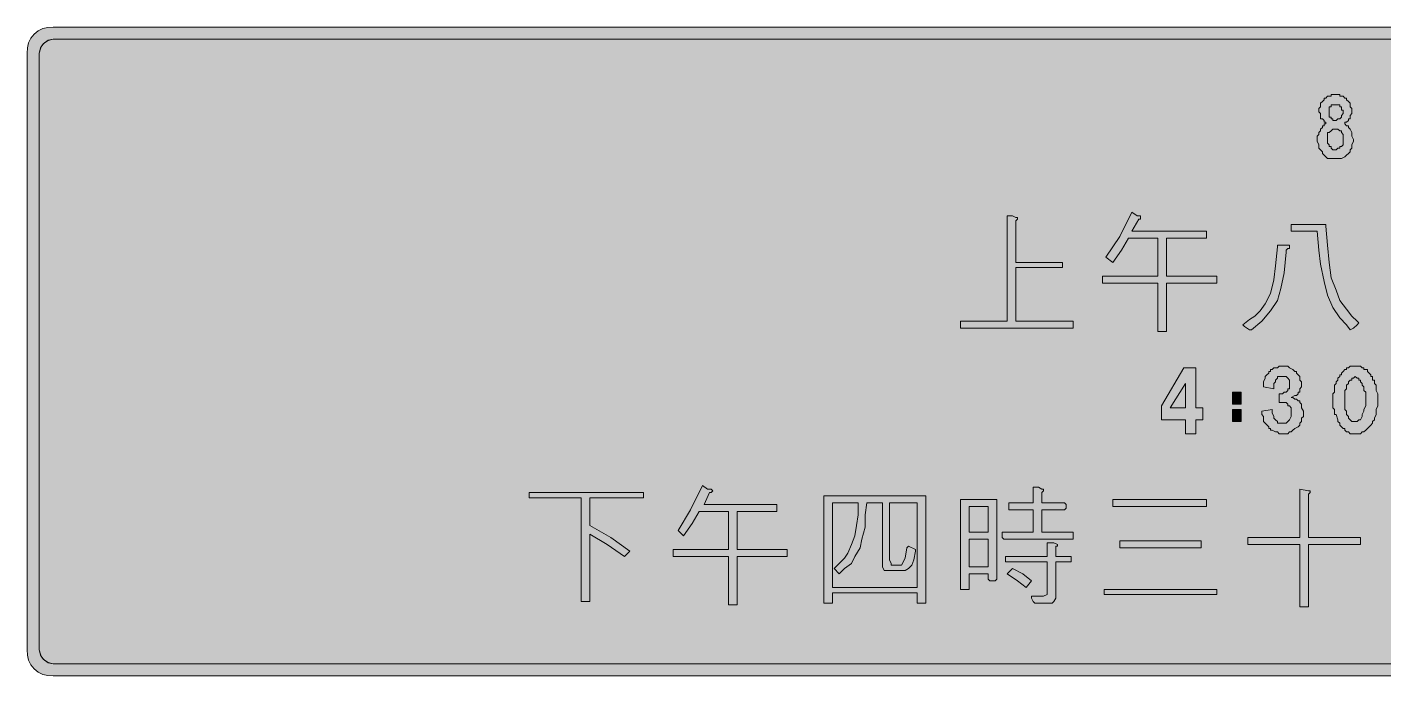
# Model space of a CAD drawing. Header units: metres. Extents: x 14 to 555, y 81 to 193.
# Drawn here: x 13.9 to 249, y 80.7 to 193.2 of the extents above; entities that cross this region are included whole.
import ezdxf

# ---------------------------------------------------------------- set-up
doc = ezdxf.new("R2010")
doc.units = ezdxf.units.M
doc.layers.add('FILL_BLACK_000000', color=7, linetype='Continuous', true_color=0x000000)
doc.layers.add('FILL_PINK_E1E1E1', color=7, linetype='Continuous', true_color=0xe1e1e1)

msp = doc.modelspace()

# ---------------------------------------------------------------- hatches: boundary and pattern name
at = {"layer": 'FILL_BLACK_000000', "true_color": 0x000000}
h = msp.add_hatch(color=7, dxfattribs=at)
h.dxf.hatch_style = 1
h.paths.add_polyline_path([(551.21, 193.16), (551.57, 193.07), (551.85, 192.9), (553.65, 192), (554.55, 190.5), (554.81, 189.6), (554.85, 188.7), (554.85, 85.2), (554.79, 84.3), (554.59, 83.44), (554.22, 82.63), (553.65, 81.9), (552.92, 81.33), (552.11, 80.96), (551.25, 80.76), (550.35, 80.7), (18.45, 80.7), (17.55, 80.76), (16.69, 80.96), (15.88, 81.33), (15.15, 81.9), (14.58, 82.63), (14.21, 83.44), (14.01, 84.3), (13.95, 85.2), (13.95, 188.7), (14.01, 189.6), (14.21, 190.46), (14.58, 191.27), (15.15, 192), (15.88, 192.57), (16.69, 192.94), (17.55, 193.14), (18.45, 193.2), (550.35, 193.2), (551.21, 193.16)])
h.paths.add_polyline_path([(16.8, 190.35), (16.26, 189.58), (16.05, 188.7), (16.05, 85.2), (16.35, 84.3), (16.54, 83.85), (16.95, 83.4), (17.59, 82.99), (18.45, 82.8), (550.35, 82.8), (551.21, 82.99), (551.85, 83.4), (552.2, 83.85), (552.37, 84.3), (552.45, 85.2), (552.45, 188.7), (552.45, 189.6), (552.26, 190.05), (551.85, 190.5), (551.21, 190.91), (550.35, 191.1), (18.45, 191.1), (17.57, 190.89), (16.8, 190.35)], flags=16)
h = msp.add_hatch(color=7, dxfattribs=at)
h.dxf.hatch_style = 1
h.paths.add_polyline_path([(238.65, 177), (238.35, 177.3), (238.05, 177.3), (238.05, 177.9), (238.05, 178.2), (237.75, 178.5), (237.75, 178.8), (237.75, 179.1), (238.05, 179.4), (238.05, 179.7), (238.05, 180), (238.35, 180.3), (238.65, 180.6), (238.65, 180.9), (238.95, 180.9), (239.25, 181.2), (239.55, 181.2), (239.85, 181.2), (239.85, 181.5), (240.15, 181.5), (240.75, 181.5), (241.05, 181.5), (241.35, 181.5), (241.35, 181.2), (241.65, 181.2), (241.95, 181.2), (242.25, 180.9), (242.55, 180.9), (242.55, 180.6), (242.85, 180.3), (243.15, 180), (243.15, 179.7), (243.15, 179.4), (243.45, 179.1), (243.45, 178.5), (243.45, 178.2), (243.15, 177.9), (243.15, 177.6), (243.15, 177.3), (242.85, 177.3), (242.85, 177), (242.55, 176.7), (242.25, 176.7), (242.25, 176.4), (242.55, 176.1), (242.85, 176.1), (242.85, 175.8), (243.15, 175.5), (243.45, 174.9), (243.45, 174.6), (243.45, 174.3), (243.75, 173.7), (243.75, 173.4), (243.45, 172.8), (243.45, 172.5), (243.45, 172.2), (243.15, 171.9), (243.15, 171.6), (242.85, 171.3), (242.55, 171), (242.25, 170.7), (241.65, 170.4), (241.35, 170.4), (241.05, 170.4), (240.75, 170.4), (240.45, 170.4), (239.85, 170.4), (239.55, 170.4), (239.25, 170.4), (238.95, 170.7), (238.65, 171), (238.35, 171.3), (238.35, 171.6), (238.05, 171.9), (237.75, 172.2), (237.75, 172.5), (237.75, 172.8), (237.45, 173.4), (237.45, 173.7), (237.45, 174), (237.45, 174.3), (237.75, 174.6), (237.75, 174.9), (238.05, 175.2), (238.05, 175.5), (238.35, 175.8), (238.35, 176.1), (238.65, 176.1), (238.65, 176.4), (238.95, 176.4), (238.95, 176.7), (238.65, 176.7), (238.65, 177)])
h.paths.add_polyline_path([(239.25, 174.9), (239.25, 174.6), (239.25, 174.3), (239.25, 173.7), (239.25, 173.4), (239.25, 173.1), (239.55, 172.8), (239.55, 172.5), (239.85, 172.5), (239.85, 172.2), (240.15, 171.9), (240.45, 171.9), (240.75, 171.9), (241.05, 172.2), (241.35, 172.2), (241.35, 172.5), (241.65, 172.5), (241.95, 172.8), (241.95, 173.1), (241.95, 173.4), (241.95, 174), (241.95, 174.3), (241.95, 174.6), (241.65, 174.9), (241.65, 175.2), (241.35, 175.2), (241.05, 175.5), (240.75, 175.5), (240.45, 175.5), (240.15, 175.5), (239.85, 175.2), (239.55, 174.9), (239.25, 174.9)], flags=16)
h.paths.add_polyline_path([(241.65, 178.8), (241.65, 179.1), (241.65, 179.4), (241.35, 179.4), (241.35, 179.7), (241.05, 179.7), (240.75, 179.7), (240.45, 179.7), (240.15, 179.7), (239.85, 179.7), (239.85, 179.4), (239.55, 179.4), (239.55, 179.1), (239.55, 178.8), (239.55, 178.5), (239.55, 178.2), (239.55, 177.9), (239.55, 177.6), (239.85, 177.6), (239.85, 177.3), (240.15, 177.3), (240.15, 177), (240.45, 177), (240.75, 177), (241.05, 177.3), (241.35, 177.3), (241.65, 177.6), (241.65, 177.9), (241.95, 178.2), (241.95, 178.5), (241.95, 178.8), (241.65, 178.8)], flags=16)
h = msp.add_hatch(color=7, dxfattribs=at)
h.dxf.hatch_style = 1
h.paths.add_polyline_path([(193.35, 151.5), (185.25, 151.5), (185.25, 142.2), (195.15, 142.2), (195.15, 141), (175.65, 141), (175.65, 142.2), (183.75, 142.2), (183.75, 160.5), (184.65, 160.5), (185.25, 160.2), (185.55, 160.2), (185.55, 159.9), (185.25, 159.6), (185.25, 152.4), (193.35, 152.4), (193.35, 151.5)])
h = msp.add_hatch(color=7, dxfattribs=at)
h.dxf.hatch_style = 1
h.paths.add_polyline_path([(209.85, 140.4), (209.85, 148.8), (200.25, 148.8), (200.25, 150), (209.85, 150), (209.85, 156.6), (204.75, 156.6), (203.55, 154.5), (202.05, 152.4), (200.85, 153.3), (203.25, 156.9), (205.35, 161.1), (206.25, 160.5), (206.85, 160.5), (206.85, 160.2), (206.85, 159.9), (206.55, 159.9), (205.35, 157.8), (218.25, 157.8), (218.25, 156.6), (211.35, 156.6), (211.35, 150), (220.05, 150), (220.05, 148.8), (211.35, 148.8), (211.35, 140.4), (209.85, 140.4)])
h = msp.add_hatch(color=7, dxfattribs=at)
h.dxf.hatch_style = 1
h.paths.add_polyline_path([(238.65, 159), (238.95, 159), (238.95, 158.7), (239.25, 155.4), (239.55, 152.4), (239.85, 149.7), (240.75, 147.6), (241.35, 145.8), (242.55, 144.3), (243.45, 143.1), (244.35, 142.2), (244.65, 141.9), (244.35, 141.6), (243.75, 141), (243.15, 140.7), (242.55, 141.6), (241.35, 142.8), (240.15, 144.6), (239.25, 146.7), (238.65, 149.1), (238.05, 152.1), (237.75, 154.5), (237.45, 157.8), (233.25, 157.8), (232.95, 157.8), (232.95, 158.1), (232.95, 158.7), (232.95, 159), (233.25, 159), (238.65, 159)])
h = msp.add_hatch(color=7, dxfattribs=at)
h.dxf.hatch_style = 1
h.paths.add_polyline_path([(232.65, 155.4), (232.65, 155.1), (232.65, 154.8), (232.35, 154.8), (232.05, 154.5), (232.05, 154.2), (231.75, 150.6), (231.15, 147.9), (230.55, 145.8), (229.35, 144), (227.85, 142.2), (226.05, 140.7), (225.75, 140.7), (224.85, 141.3), (224.55, 141.6), (225.75, 142.5), (226.65, 143.1), (227.55, 144), (228.45, 145.2), (229.35, 147), (229.95, 149.4), (230.25, 151.8), (230.55, 155.1), (230.55, 155.4), (230.85, 155.4), (232.65, 155.4)])
h = msp.add_hatch(color=7, dxfattribs=at)
h.dxf.hatch_style = 1
h.paths.add_polyline_path([(214.35, 134.1), (216.45, 134.1), (216.45, 127.2), (217.65, 127.2), (217.65, 125.1), (216.45, 125.1), (216.45, 122.7), (214.65, 122.7), (214.65, 125.1), (210.45, 125.1), (210.45, 127.5), (214.35, 134.1)])
h.paths.add_polyline_path([(214.65, 127.2), (214.65, 131.4), (211.95, 127.2), (214.65, 127.2)], flags=16)
h = msp.add_hatch(color=7, dxfattribs=at)
h.dxf.hatch_style = 1
h.paths.add_polyline_path([(230.85, 129.6), (231.15, 129.6), (231.45, 129.6), (231.75, 129.9), (232.05, 129.9), (232.35, 130.2), (232.35, 130.5), (232.65, 130.5), (232.65, 130.8), (232.65, 131.1), (232.65, 131.4), (232.65, 131.7), (232.65, 132), (232.35, 132.3), (232.05, 132.6), (231.75, 132.6), (231.45, 132.6), (231.15, 132.6), (230.85, 132.6), (230.55, 132.6), (230.55, 132.3), (230.25, 132), (230.25, 131.7), (229.95, 131.4), (229.95, 131.1), (229.95, 130.5), (228.15, 130.8), (228.15, 131.1), (228.15, 131.4), (228.15, 131.7), (228.45, 132.3), (228.45, 132.6), (228.75, 132.9), (229.05, 133.2), (229.05, 133.5), (229.35, 133.5), (229.35, 133.8), (229.65, 133.8), (229.95, 134.1), (230.25, 134.1), (230.55, 134.1), (230.85, 134.4), (231.15, 134.4), (231.45, 134.4), (231.75, 134.4), (232.05, 134.4), (232.35, 134.4), (232.65, 134.1), (233.25, 133.8), (233.55, 133.5), (233.85, 133.5), (233.85, 133.2), (234.15, 132.9), (234.45, 132.6), (234.45, 132), (234.75, 131.7), (234.75, 131.4), (234.75, 130.8), (234.45, 130.5), (234.45, 130.2), (234.45, 129.9), (234.15, 129.9), (234.15, 129.6), (233.85, 129.3), (233.55, 129.3), (232.95, 129), (233.25, 129), (233.55, 128.7), (233.85, 128.7), (234.15, 128.4), (234.45, 128.4), (234.45, 128.1), (234.75, 127.8), (234.75, 127.5), (234.75, 127.2), (235.05, 126.6), (235.05, 126.3), (235.05, 126), (235.05, 125.7), (234.75, 125.4), (234.75, 125.1), (234.75, 124.8), (234.45, 124.5), (234.45, 124.2), (234.15, 123.9), (233.55, 123.6), (233.25, 123.3), (232.95, 123), (232.65, 123), (232.35, 122.7), (232.05, 122.7), (231.45, 122.7), (231.15, 122.7), (230.85, 122.7), (230.55, 123), (230.25, 123), (229.65, 123.3), (229.35, 123.3), (229.35, 123.6), (229.05, 123.6), (229.05, 123.9), (228.45, 124.5), (228.15, 124.8), (228.15, 125.1), (228.15, 125.7), (227.85, 126), (227.85, 126.6), (229.65, 126.9), (229.65, 126.3), (229.95, 125.7), (229.95, 125.4), (230.25, 125.1), (230.55, 124.8), (230.55, 124.5), (230.85, 124.5), (231.45, 124.5), (231.75, 124.5), (232.05, 124.5), (232.35, 124.8), (232.65, 125.1), (232.95, 125.7), (232.95, 126), (232.95, 126.3), (232.95, 126.6), (232.95, 127.2), (232.65, 127.5), (232.35, 127.5), (232.35, 127.8), (232.05, 128.1), (231.45, 128.1), (231.15, 128.1), (230.85, 128.1), (230.85, 129.6)])
h = msp.add_hatch(color=7, dxfattribs=at)
h.dxf.hatch_style = 1
h.paths.add_polyline_path([(240.15, 128.1), (240.15, 128.4), (240.15, 129), (240.15, 129.6), (240.45, 129.9), (240.45, 130.5), (240.45, 130.8), (240.45, 131.1), (240.75, 131.4), (240.75, 131.7), (241.05, 132), (241.05, 132.3), (241.35, 132.6), (241.35, 132.9), (241.65, 132.9), (241.65, 133.2), (241.95, 133.5), (242.25, 133.8), (242.55, 133.8), (242.55, 134.1), (242.85, 134.1), (243.15, 134.4), (243.45, 134.4), (243.75, 134.4), (244.05, 134.4), (244.35, 134.4), (244.65, 134.4), (244.95, 134.4), (245.25, 134.1), (245.55, 134.1), (245.55, 133.8), (245.85, 133.8), (246.15, 133.8), (246.15, 133.5), (246.45, 133.2), (246.75, 132.9), (246.75, 132.6), (247.05, 132.6), (247.05, 132.3), (247.05, 132), (247.35, 132), (247.35, 131.7), (247.35, 131.4), (247.65, 131.1), (247.65, 130.8), (247.65, 130.5), (247.65, 130.2), (247.95, 129.6), (247.95, 129), (247.95, 128.4), (247.95, 128.1), (247.95, 127.8), (247.95, 127.5), (247.65, 126.9), (247.65, 126.6), (247.65, 126.3), (247.65, 126), (247.35, 125.4), (247.35, 125.1), (247.05, 124.8), (247.05, 124.5), (246.75, 124.2), (246.45, 123.9), (246.15, 123.6), (245.85, 123.3), (245.55, 123), (245.25, 123), (244.95, 122.7), (244.65, 122.7), (244.35, 122.7), (244.05, 122.7), (243.75, 122.7), (243.45, 122.7), (243.15, 122.7), (242.85, 123), (242.55, 123), (242.25, 123.3), (242.25, 123.6), (241.95, 123.6), (241.65, 123.9), (241.35, 124.2), (241.35, 124.5), (241.05, 124.8), (241.05, 125.1), (240.75, 126), (240.45, 126), (240.45, 126.6), (240.45, 126.9), (240.15, 127.2), (240.15, 127.5), (240.15, 128.1)])
h.paths.add_polyline_path([(242.25, 128.7), (242.25, 128.4), (242.25, 128.1), (242.25, 127.5), (242.25, 126.9), (242.55, 126.6), (242.55, 126), (242.85, 125.7), (242.85, 125.4), (243.15, 125.1), (243.45, 124.8), (243.75, 124.8), (244.05, 124.8), (244.35, 124.8), (244.65, 125.1), (244.95, 125.1), (245.25, 125.7), (245.25, 126), (245.55, 126.6), (245.55, 126.9), (245.85, 127.5), (245.85, 128.1), (245.85, 128.7), (245.85, 129), (245.85, 129.9), (245.55, 130.2), (245.55, 130.5), (245.55, 130.8), (245.25, 131.1), (245.25, 131.4), (244.95, 131.7), (244.95, 132), (244.65, 132), (244.65, 132.3), (244.35, 132.3), (244.05, 132.6), (243.75, 132.3), (243.45, 132.3), (243.45, 132), (243.15, 132), (242.85, 131.7), (242.85, 131.4), (242.55, 131.1), (242.55, 130.5), (242.25, 130.2), (242.25, 129.9), (242.25, 129), (242.25, 128.7)], flags=16)
h = msp.add_hatch(color=7, dxfattribs=at)
h.dxf.hatch_style = 1
h.paths.add_polyline_path([(222.75, 129.9), (224.25, 129.9), (224.25, 127.8), (222.75, 127.8), (222.75, 129.9)])
h = msp.add_hatch(color=7, dxfattribs=at)
h.dxf.hatch_style = 1
h.paths.add_polyline_path([(222.75, 126.9), (224.25, 126.9), (224.25, 124.8), (222.75, 124.8), (222.75, 126.9)])
h = msp.add_hatch(color=7, dxfattribs=at)
h.dxf.hatch_style = 1
h.paths.add_polyline_path([(135.45, 93), (135.45, 101.4), (125.85, 101.4), (125.85, 102.6), (135.45, 102.6), (135.45, 109.2), (130.35, 109.2), (129.15, 107.1), (127.65, 105), (126.75, 105.9), (128.85, 109.5), (130.95, 113.7), (131.85, 113.1), (132.45, 113.1), (132.75, 112.8), (132.45, 112.5), (132.15, 112.5), (131.25, 110.4), (143.85, 110.4), (143.85, 109.2), (136.95, 109.2), (136.95, 102.6), (145.65, 102.6), (145.65, 101.4), (136.95, 101.4), (136.95, 93), (135.45, 93)])
h = msp.add_hatch(color=7, dxfattribs=at)
h.dxf.hatch_style = 1
h.paths.add_polyline_path([(184.65, 109.5), (184.05, 109.5), (184.05, 109.8), (184.05, 110.4), (184.05, 110.7), (184.65, 110.7), (188.25, 110.7), (188.25, 113.4), (188.55, 113.4), (189.15, 113.4), (189.75, 113.1), (190.05, 113.1), (190.05, 112.8), (189.75, 112.5), (189.75, 110.7), (193.65, 110.7), (193.95, 110.4), (193.95, 109.8), (193.65, 109.5), (189.75, 109.5), (189.75, 105.9), (189.75, 105.6), (195.15, 105.6), (195.15, 104.7), (195.15, 104.4), (183.15, 104.4), (182.85, 104.7), (182.85, 105.6), (183.15, 105.6), (188.25, 105.6), (188.25, 105.9), (188.25, 109.5), (184.65, 109.5)])
h = msp.add_hatch(color=7, dxfattribs=at)
h.dxf.hatch_style = 1
h.paths.add_polyline_path([(244.95, 103.5), (235.95, 103.5), (235.95, 92.7), (234.45, 92.7), (234.45, 103.5), (225.45, 103.5), (225.45, 104.7), (234.45, 104.7), (234.45, 113.1), (235.95, 112.8), (236.25, 112.8), (236.25, 112.5), (235.95, 112.2), (235.95, 104.7), (244.95, 104.7), (244.95, 103.5)])
h = msp.add_hatch(color=7, dxfattribs=at)
h.dxf.hatch_style = 1
h.paths.add_polyline_path([(111.45, 106.8), (115.05, 104.7), (118.35, 102.3), (117.45, 101.4), (114.45, 103.5), (111.45, 105.3), (111.45, 93.6), (109.95, 93.6), (109.95, 111.6), (100.95, 111.6), (100.95, 112.5), (120.75, 112.5), (120.75, 111.6), (111.45, 111.6), (111.45, 106.8)])
h = msp.add_hatch(color=7, dxfattribs=at)
h.dxf.hatch_style = 1
h.paths.add_polyline_path([(151.95, 93.3), (151.95, 111.9), (169.65, 111.9), (169.65, 93.3), (168.15, 93.3), (168.15, 95.1), (153.45, 95.1), (153.45, 93.3), (151.95, 93.3)])
h.paths.add_polyline_path([(168.15, 110.7), (163.35, 110.7), (163.35, 100.8), (163.65, 100.2), (163.65, 99.9), (165.45, 99.9), (166.05, 101.1), (166.35, 102.9), (166.65, 103.2), (167.85, 102.6), (167.85, 102.3), (167.55, 100.8), (167.25, 99.9), (166.65, 99.3), (166.05, 99), (163.05, 99), (162.45, 99), (162.15, 99.6), (162.15, 99.9), (162.15, 100.5), (162.15, 110.7), (159.45, 110.7), (159.15, 108.6), (159.15, 106.5), (158.55, 104.4), (158.25, 102.9), (157.35, 101.4), (156.75, 100.2), (155.55, 99.3), (154.65, 98.4), (153.75, 99.3), (154.65, 100.2), (155.55, 101.1), (156.15, 102), (156.75, 103.5), (157.35, 105), (157.65, 106.8), (157.95, 108.6), (157.95, 110.7), (153.45, 110.7), (153.45, 96), (168.15, 96), (168.15, 110.7)], flags=16)
h = msp.add_hatch(color=7, dxfattribs=at)
h.dxf.hatch_style = 1
h.paths.add_polyline_path([(176.85, 95.7), (175.65, 95.7), (175.65, 111.3), (181.65, 111.3), (181.95, 111.3), (181.95, 97.5), (181.65, 97.2), (180.75, 97.2), (180.45, 97.5), (180.45, 98.4), (177.15, 98.4), (177.15, 95.7), (176.85, 95.7)])
h.paths.add_polyline_path([(180.45, 99.6), (180.45, 99.9), (180.45, 104.4), (177.15, 104.4), (177.15, 99.9), (177.15, 99.6), (180.45, 99.6)], flags=16)
h.paths.add_polyline_path([(177.15, 105.9), (177.15, 105.6), (180.45, 105.6), (180.45, 105.9), (180.45, 110.1), (177.15, 110.1), (177.15, 105.9)], flags=16)
h = msp.add_hatch(color=7, dxfattribs=at)
h.dxf.hatch_style = 1
h.paths.add_polyline_path([(202.05, 111.3), (218.25, 111.3), (218.25, 110.1), (202.05, 110.1), (202.05, 111.3)])
h = msp.add_hatch(color=7, dxfattribs=at)
h.dxf.hatch_style = 1
h.paths.add_polyline_path([(183.45, 100.5), (183.45, 101.4), (183.75, 101.4), (190.65, 101.4), (190.65, 101.7), (190.65, 103.8), (190.95, 103.8), (191.25, 103.8), (191.85, 103.8), (192.45, 103.5), (192.45, 103.2), (192.15, 103.2), (192.15, 101.7), (192.15, 101.4), (194.55, 101.4), (194.85, 101.4), (194.85, 100.5), (194.55, 100.5), (192.15, 100.5), (192.15, 100.2), (192.15, 94.8), (192.15, 94.2), (191.85, 93.6), (191.55, 93.3), (191.25, 93.3), (188.85, 93.3), (188.55, 93.3), (188.25, 93.6), (187.95, 94.2), (187.95, 94.5), (188.25, 94.5), (190.05, 94.5), (190.65, 94.8), (190.65, 95.4), (190.65, 100.2), (190.65, 100.5), (183.75, 100.5), (183.45, 100.5)])
h = msp.add_hatch(color=7, dxfattribs=at)
h.dxf.hatch_style = 1
h.paths.add_polyline_path([(203.25, 102.9), (203.25, 104.1), (217.35, 104.1), (217.35, 102.9), (203.25, 102.9)])
h = msp.add_hatch(color=7, dxfattribs=at)
h.dxf.hatch_style = 1
h.paths.add_polyline_path([(184.65, 99.3), (186.45, 98.4), (187.95, 97.2), (187.05, 96), (185.55, 97.2), (183.75, 98.4), (184.65, 99.3)])
h = msp.add_hatch(color=7, dxfattribs=at)
h.dxf.hatch_style = 1
h.paths.add_polyline_path([(200.55, 95.7), (220.05, 95.7), (220.05, 94.8), (200.55, 94.8), (200.55, 95.7)])
at = {"layer": 'FILL_PINK_E1E1E1', "true_color": 0xe1e1e1}
h = msp.add_hatch(color=7, dxfattribs=at)
h.dxf.hatch_style = 1
h.paths.add_polyline_path([(17.57, 83.01), (16.8, 83.55), (16.26, 84.32), (16.05, 85.2), (16.05, 188.7), (16.35, 189.6), (16.54, 190.05), (16.95, 190.5), (17.59, 190.91), (18.45, 191.1), (550.35, 191.1), (551.21, 190.91), (551.85, 190.5), (552.2, 190.05), (552.37, 189.6), (552.45, 188.7), (552.45, 85.2), (552.45, 84.3), (552.26, 83.85), (551.85, 83.4), (551.66, 83.25), (551.25, 83.1), (550.8, 82.84), (550.35, 82.8), (18.45, 82.8), (17.57, 83.01)])

# ---------------------------------------------------------------- linework, layer by layer
at = {"layer": 'FILL_BLACK_000000', "lineweight": 0, "true_color": 0x000000}
msp.add_lwpolyline([(550.35, 80.7), (18.45, 80.7), (17.55, 80.76), (16.69, 80.96), (15.88, 81.33), (15.15, 81.9), (14.58, 82.63), (14.21, 83.44), (14.01, 84.3), (13.95, 85.2), (13.95, 188.7), (14.01, 189.6), (14.21, 190.46), (14.58, 191.27), (15.15, 192), (15.88, 192.57), (16.69, 192.94), (17.55, 193.14), (18.45, 193.2), (550.35, 193.2)], dxfattribs=at)
for points in [[(16.8, 190.35), (16.26, 189.58), (16.05, 188.7), (16.05, 85.2), (16.35, 84.3), (16.54, 83.85), (16.95, 83.4), (17.59, 82.99), (18.45, 82.8), (550.35, 82.8), (551.21, 82.99), (551.85, 83.4), (552.2, 83.85), (552.37, 84.3), (552.45, 85.2), (552.45, 188.7), (552.45, 189.6), (552.26, 190.05), (551.85, 190.5), (551.21, 190.91), (550.35, 191.1), (18.45, 191.1), (17.57, 190.89)], [(238.65, 177), (238.35, 177.3), (238.05, 177.3), (238.05, 177.9), (238.05, 178.2), (237.75, 178.5), (237.75, 178.8), (237.75, 179.1), (238.05, 179.4), (238.05, 179.7), (238.05, 180), (238.35, 180.3), (238.65, 180.6), (238.65, 180.9), (238.95, 180.9), (239.25, 181.2), (239.55, 181.2), (239.85, 181.2), (239.85, 181.5), (240.15, 181.5), (240.75, 181.5), (241.05, 181.5), (241.35, 181.5), (241.35, 181.2), (241.65, 181.2), (241.95, 181.2), (242.25, 180.9), (242.55, 180.9), (242.55, 180.6), (242.85, 180.3), (243.15, 180), (243.15, 179.7), (243.15, 179.4), (243.45, 179.1), (243.45, 178.5), (243.45, 178.2), (243.15, 177.9), (243.15, 177.6), (243.15, 177.3), (242.85, 177.3), (242.85, 177), (242.55, 176.7), (242.25, 176.7), (242.25, 176.4), (242.55, 176.1), (242.85, 176.1), (242.85, 175.8), (243.15, 175.5), (243.45, 174.9), (243.45, 174.6), (243.45, 174.3), (243.75, 173.7), (243.75, 173.4), (243.45, 172.8), (243.45, 172.5), (243.45, 172.2), (243.15, 171.9), (243.15, 171.6), (242.85, 171.3), (242.55, 171), (242.25, 170.7), (241.65, 170.4), (241.35, 170.4), (241.05, 170.4), (240.75, 170.4), (240.45, 170.4), (239.85, 170.4), (239.55, 170.4), (239.25, 170.4), (238.95, 170.7), (238.65, 171), (238.35, 171.3), (238.35, 171.6), (238.05, 171.9), (237.75, 172.2), (237.75, 172.5), (237.75, 172.8), (237.45, 173.4), (237.45, 173.7), (237.45, 174), (237.45, 174.3), (237.75, 174.6), (237.75, 174.9), (238.05, 175.2), (238.05, 175.5), (238.35, 175.8), (238.35, 176.1), (238.65, 176.1), (238.65, 176.4), (238.95, 176.4), (238.95, 176.7), (238.65, 176.7)], [(241.65, 178.8), (241.65, 179.1), (241.65, 179.4), (241.35, 179.4), (241.35, 179.7), (241.05, 179.7), (240.75, 179.7), (240.45, 179.7), (240.15, 179.7), (239.85, 179.7), (239.85, 179.4), (239.55, 179.4), (239.55, 179.1), (239.55, 178.8), (239.55, 178.5), (239.55, 178.2), (239.55, 177.9), (239.55, 177.6), (239.85, 177.6), (239.85, 177.3), (240.15, 177.3), (240.15, 177), (240.45, 177), (240.75, 177), (241.05, 177.3), (241.35, 177.3), (241.65, 177.6), (241.65, 177.9), (241.95, 178.2), (241.95, 178.5), (241.95, 178.8)], [(239.25, 174.9), (239.25, 174.6), (239.25, 174.3), (239.25, 173.7), (239.25, 173.4), (239.25, 173.1), (239.55, 172.8), (239.55, 172.5), (239.85, 172.5), (239.85, 172.2), (240.15, 171.9), (240.45, 171.9), (240.75, 171.9), (241.05, 172.2), (241.35, 172.2), (241.35, 172.5), (241.65, 172.5), (241.95, 172.8), (241.95, 173.1), (241.95, 173.4), (241.95, 174), (241.95, 174.3), (241.95, 174.6), (241.65, 174.9), (241.65, 175.2), (241.35, 175.2), (241.05, 175.5), (240.75, 175.5), (240.45, 175.5), (240.15, 175.5), (239.85, 175.2), (239.55, 174.9)], [(193.35, 151.5), (185.25, 151.5), (185.25, 142.2), (195.15, 142.2), (195.15, 141), (175.65, 141), (175.65, 142.2), (183.75, 142.2), (183.75, 160.5), (184.65, 160.5), (185.25, 160.2), (185.55, 160.2), (185.55, 159.9), (185.25, 159.6), (185.25, 152.4), (193.35, 152.4)], [(209.85, 140.4), (209.85, 148.8), (200.25, 148.8), (200.25, 150), (209.85, 150), (209.85, 156.6), (204.75, 156.6), (203.55, 154.5), (202.05, 152.4), (200.85, 153.3), (203.25, 156.9), (205.35, 161.1), (206.25, 160.5), (206.85, 160.5), (206.85, 160.2), (206.85, 159.9), (206.55, 159.9), (205.35, 157.8), (218.25, 157.8), (218.25, 156.6), (211.35, 156.6), (211.35, 150), (220.05, 150), (220.05, 148.8), (211.35, 148.8), (211.35, 140.4)], [(238.65, 159), (238.95, 159), (238.95, 158.7), (239.25, 155.4), (239.55, 152.4), (239.85, 149.7), (240.75, 147.6), (241.35, 145.8), (242.55, 144.3), (243.45, 143.1), (244.35, 142.2), (244.65, 141.9), (244.35, 141.6), (243.75, 141), (243.15, 140.7), (242.55, 141.6), (241.35, 142.8), (240.15, 144.6), (239.25, 146.7), (238.65, 149.1), (238.05, 152.1), (237.75, 154.5), (237.45, 157.8), (233.25, 157.8), (232.95, 157.8), (232.95, 158.1), (232.95, 158.7), (232.95, 159), (233.25, 159)], [(232.65, 155.4), (232.65, 155.1), (232.65, 154.8), (232.35, 154.8), (232.05, 154.5), (232.05, 154.2), (231.75, 150.6), (231.15, 147.9), (230.55, 145.8), (229.35, 144), (227.85, 142.2), (226.05, 140.7), (225.75, 140.7), (224.85, 141.3), (224.55, 141.6), (225.75, 142.5), (226.65, 143.1), (227.55, 144), (228.45, 145.2), (229.35, 147), (229.95, 149.4), (230.25, 151.8), (230.55, 155.1), (230.55, 155.4), (230.85, 155.4)], [(214.35, 134.1), (216.45, 134.1), (216.45, 127.2), (217.65, 127.2), (217.65, 125.1), (216.45, 125.1), (216.45, 122.7), (214.65, 122.7), (214.65, 125.1), (210.45, 125.1), (210.45, 127.5)], [(230.85, 129.6), (231.15, 129.6), (231.45, 129.6), (231.75, 129.9), (232.05, 129.9), (232.35, 130.2), (232.35, 130.5), (232.65, 130.5), (232.65, 130.8), (232.65, 131.1), (232.65, 131.4), (232.65, 131.7), (232.65, 132), (232.35, 132.3), (232.05, 132.6), (231.75, 132.6), (231.45, 132.6), (231.15, 132.6), (230.85, 132.6), (230.55, 132.6), (230.55, 132.3), (230.25, 132), (230.25, 131.7), (229.95, 131.4), (229.95, 131.1), (229.95, 130.5), (228.15, 130.8), (228.15, 131.1), (228.15, 131.4), (228.15, 131.7), (228.45, 132.3), (228.45, 132.6), (228.75, 132.9), (229.05, 133.2), (229.05, 133.5), (229.35, 133.5), (229.35, 133.8), (229.65, 133.8), (229.95, 134.1), (230.25, 134.1), (230.55, 134.1), (230.85, 134.4), (231.15, 134.4), (231.45, 134.4), (231.75, 134.4), (232.05, 134.4), (232.35, 134.4), (232.65, 134.1), (233.25, 133.8), (233.55, 133.5), (233.85, 133.5), (233.85, 133.2), (234.15, 132.9), (234.45, 132.6), (234.45, 132), (234.75, 131.7), (234.75, 131.4), (234.75, 130.8), (234.45, 130.5), (234.45, 130.2), (234.45, 129.9), (234.15, 129.9), (234.15, 129.6), (233.85, 129.3), (233.55, 129.3), (232.95, 129), (233.25, 129), (233.55, 128.7), (233.85, 128.7), (234.15, 128.4), (234.45, 128.4), (234.45, 128.1), (234.75, 127.8), (234.75, 127.5), (234.75, 127.2), (235.05, 126.6), (235.05, 126.3), (235.05, 126), (235.05, 125.7), (234.75, 125.4), (234.75, 125.1), (234.75, 124.8), (234.45, 124.5), (234.45, 124.2), (234.15, 123.9), (233.55, 123.6), (233.25, 123.3), (232.95, 123), (232.65, 123), (232.35, 122.7), (232.05, 122.7), (231.45, 122.7), (231.15, 122.7), (230.85, 122.7), (230.55, 123), (230.25, 123), (229.65, 123.3), (229.35, 123.3), (229.35, 123.6), (229.05, 123.6), (229.05, 123.9), (228.45, 124.5), (228.15, 124.8), (228.15, 125.1), (228.15, 125.7), (227.85, 126), (227.85, 126.6), (229.65, 126.9), (229.65, 126.3), (229.95, 125.7), (229.95, 125.4), (230.25, 125.1), (230.55, 124.8), (230.55, 124.5), (230.85, 124.5), (231.45, 124.5), (231.75, 124.5), (232.05, 124.5), (232.35, 124.8), (232.65, 125.1), (232.95, 125.7), (232.95, 126), (232.95, 126.3), (232.95, 126.6), (232.95, 127.2), (232.65, 127.5), (232.35, 127.5), (232.35, 127.8), (232.05, 128.1), (231.45, 128.1), (231.15, 128.1), (230.85, 128.1)], [(240.15, 128.1), (240.15, 128.4), (240.15, 129), (240.15, 129.6), (240.45, 129.9), (240.45, 130.5), (240.45, 130.8), (240.45, 131.1), (240.75, 131.4), (240.75, 131.7), (241.05, 132), (241.05, 132.3), (241.35, 132.6), (241.35, 132.9), (241.65, 132.9), (241.65, 133.2), (241.95, 133.5), (242.25, 133.8), (242.55, 133.8), (242.55, 134.1), (242.85, 134.1), (243.15, 134.4), (243.45, 134.4), (243.75, 134.4), (244.05, 134.4), (244.35, 134.4), (244.65, 134.4), (244.95, 134.4), (245.25, 134.1), (245.55, 134.1), (245.55, 133.8), (245.85, 133.8), (246.15, 133.8), (246.15, 133.5), (246.45, 133.2), (246.75, 132.9), (246.75, 132.6), (247.05, 132.6), (247.05, 132.3), (247.05, 132), (247.35, 132), (247.35, 131.7), (247.35, 131.4), (247.65, 131.1), (247.65, 130.8), (247.65, 130.5), (247.65, 130.2), (247.95, 129.6), (247.95, 129), (247.95, 128.4), (247.95, 128.1), (247.95, 127.8), (247.95, 127.5), (247.65, 126.9), (247.65, 126.6), (247.65, 126.3), (247.65, 126), (247.35, 125.4), (247.35, 125.1), (247.05, 124.8), (247.05, 124.5), (246.75, 124.2), (246.45, 123.9), (246.15, 123.6), (245.85, 123.3), (245.55, 123), (245.25, 123), (244.95, 122.7), (244.65, 122.7), (244.35, 122.7), (244.05, 122.7), (243.75, 122.7), (243.45, 122.7), (243.15, 122.7), (242.85, 123), (242.55, 123), (242.25, 123.3), (242.25, 123.6), (241.95, 123.6), (241.65, 123.9), (241.35, 124.2), (241.35, 124.5), (241.05, 124.8), (241.05, 125.1), (240.75, 126), (240.45, 126), (240.45, 126.6), (240.45, 126.9), (240.15, 127.2), (240.15, 127.5)], [(242.25, 128.7), (242.25, 128.4), (242.25, 128.1), (242.25, 127.5), (242.25, 126.9), (242.55, 126.6), (242.55, 126), (242.85, 125.7), (242.85, 125.4), (243.15, 125.1), (243.45, 124.8), (243.75, 124.8), (244.05, 124.8), (244.35, 124.8), (244.65, 125.1), (244.95, 125.1), (245.25, 125.7), (245.25, 126), (245.55, 126.6), (245.55, 126.9), (245.85, 127.5), (245.85, 128.1), (245.85, 128.7), (245.85, 129), (245.85, 129.9), (245.55, 130.2), (245.55, 130.5), (245.55, 130.8), (245.25, 131.1), (245.25, 131.4), (244.95, 131.7), (244.95, 132), (244.65, 132), (244.65, 132.3), (244.35, 132.3), (244.05, 132.6), (243.75, 132.3), (243.45, 132.3), (243.45, 132), (243.15, 132), (242.85, 131.7), (242.85, 131.4), (242.55, 131.1), (242.55, 130.5), (242.25, 130.2), (242.25, 129.9), (242.25, 129)], [(214.65, 127.2), (214.65, 131.4), (211.95, 127.2)], [(222.75, 129.9), (224.25, 129.9), (224.25, 127.8), (222.75, 127.8)], [(222.75, 126.9), (224.25, 126.9), (224.25, 124.8), (222.75, 124.8)], [(135.45, 93), (135.45, 101.4), (125.85, 101.4), (125.85, 102.6), (135.45, 102.6), (135.45, 109.2), (130.35, 109.2), (129.15, 107.1), (127.65, 105), (126.75, 105.9), (128.85, 109.5), (130.95, 113.7), (131.85, 113.1), (132.45, 113.1), (132.75, 112.8), (132.45, 112.5), (132.15, 112.5), (131.25, 110.4), (143.85, 110.4), (143.85, 109.2), (136.95, 109.2), (136.95, 102.6), (145.65, 102.6), (145.65, 101.4), (136.95, 101.4), (136.95, 93)], [(184.65, 109.5), (184.05, 109.5), (184.05, 109.8), (184.05, 110.4), (184.05, 110.7), (184.65, 110.7), (188.25, 110.7), (188.25, 113.4), (188.55, 113.4), (189.15, 113.4), (189.75, 113.1), (190.05, 113.1), (190.05, 112.8), (189.75, 112.5), (189.75, 110.7), (193.65, 110.7), (193.95, 110.4), (193.95, 109.8), (193.65, 109.5), (189.75, 109.5), (189.75, 105.9), (189.75, 105.6), (195.15, 105.6), (195.15, 104.7), (195.15, 104.4), (183.15, 104.4), (182.85, 104.7), (182.85, 105.6), (183.15, 105.6), (188.25, 105.6), (188.25, 105.9), (188.25, 109.5)], [(244.95, 103.5), (235.95, 103.5), (235.95, 92.7), (234.45, 92.7), (234.45, 103.5), (225.45, 103.5), (225.45, 104.7), (234.45, 104.7), (234.45, 113.1), (235.95, 112.8), (236.25, 112.8), (236.25, 112.5), (235.95, 112.2), (235.95, 104.7), (244.95, 104.7)], [(111.45, 106.8), (115.05, 104.7), (118.35, 102.3), (117.45, 101.4), (114.45, 103.5), (111.45, 105.3), (111.45, 93.6), (109.95, 93.6), (109.95, 111.6), (100.95, 111.6), (100.95, 112.5), (120.75, 112.5), (120.75, 111.6), (111.45, 111.6)], [(151.95, 93.3), (151.95, 111.9), (169.65, 111.9), (169.65, 93.3), (168.15, 93.3), (168.15, 95.1), (153.45, 95.1), (153.45, 93.3)], [(168.15, 110.7), (163.35, 110.7), (163.35, 100.8), (163.65, 100.2), (163.65, 99.9), (165.45, 99.9), (166.05, 101.1), (166.35, 102.9), (166.65, 103.2), (167.85, 102.6), (167.85, 102.3), (167.55, 100.8), (167.25, 99.9), (166.65, 99.3), (166.05, 99), (163.05, 99), (162.45, 99), (162.15, 99.6), (162.15, 99.9), (162.15, 100.5), (162.15, 110.7), (159.45, 110.7), (159.15, 108.6), (159.15, 106.5), (158.55, 104.4), (158.25, 102.9), (157.35, 101.4), (156.75, 100.2), (155.55, 99.3), (154.65, 98.4), (153.75, 99.3), (154.65, 100.2), (155.55, 101.1), (156.15, 102), (156.75, 103.5), (157.35, 105), (157.65, 106.8), (157.95, 108.6), (157.95, 110.7), (153.45, 110.7), (153.45, 96), (168.15, 96)], [(176.85, 95.7), (175.65, 95.7), (175.65, 111.3), (181.65, 111.3), (181.95, 111.3), (181.95, 97.5), (181.65, 97.2), (180.75, 97.2), (180.45, 97.5), (180.45, 98.4), (177.15, 98.4), (177.15, 95.7)], [(202.05, 111.3), (218.25, 111.3), (218.25, 110.1), (202.05, 110.1)], [(177.15, 105.9), (177.15, 105.6), (180.45, 105.6), (180.45, 105.9), (180.45, 110.1), (177.15, 110.1)], [(180.45, 99.6), (180.45, 99.9), (180.45, 104.4), (177.15, 104.4), (177.15, 99.9), (177.15, 99.6)], [(183.45, 100.5), (183.45, 101.4), (183.75, 101.4), (190.65, 101.4), (190.65, 101.7), (190.65, 103.8), (190.95, 103.8), (191.25, 103.8), (191.85, 103.8), (192.45, 103.5), (192.45, 103.2), (192.15, 103.2), (192.15, 101.7), (192.15, 101.4), (194.55, 101.4), (194.85, 101.4), (194.85, 100.5), (194.55, 100.5), (192.15, 100.5), (192.15, 100.2), (192.15, 94.8), (192.15, 94.2), (191.85, 93.6), (191.55, 93.3), (191.25, 93.3), (188.85, 93.3), (188.55, 93.3), (188.25, 93.6), (187.95, 94.2), (187.95, 94.5), (188.25, 94.5), (190.05, 94.5), (190.65, 94.8), (190.65, 95.4), (190.65, 100.2), (190.65, 100.5), (183.75, 100.5)], [(203.25, 102.9), (203.25, 104.1), (217.35, 104.1), (217.35, 102.9)], [(184.65, 99.3), (186.45, 98.4), (187.95, 97.2), (187.05, 96), (185.55, 97.2), (183.75, 98.4)], [(200.55, 95.7), (220.05, 95.7), (220.05, 94.8), (200.55, 94.8)]]:
    msp.add_lwpolyline(points, close=True, dxfattribs=at)
at = {"layer": 'FILL_PINK_E1E1E1', "lineweight": 0, "true_color": 0xe1e1e1}
msp.add_lwpolyline([(550.35, 82.8), (18.45, 82.8), (17.57, 83.01), (16.8, 83.55), (16.26, 84.32), (16.05, 85.2), (16.05, 188.7), (16.35, 189.6), (16.54, 190.05), (16.95, 190.5), (17.59, 190.91), (18.45, 191.1), (550.35, 191.1)], dxfattribs=at)

doc.saveas('drawing.dxf')
